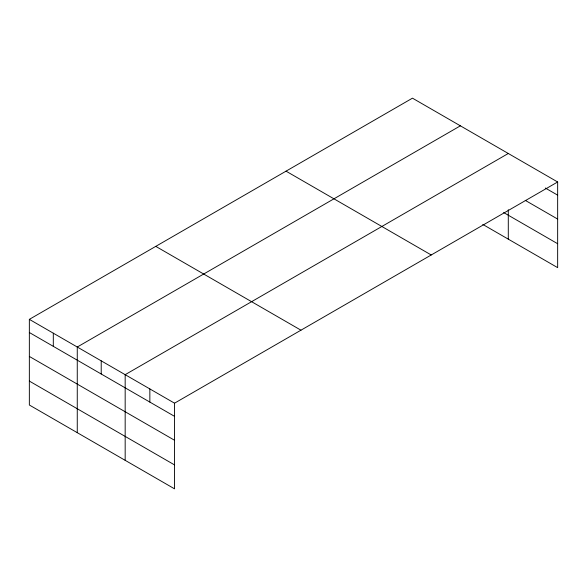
<?xml version="1.0" encoding="UTF-8"?>
<svg xmlns="http://www.w3.org/2000/svg" width="587" height="587" viewBox="0 0 587 587"><rect width="100%" height="100%" fill="white"/><g stroke="black" fill="none" stroke-linecap="round" stroke-linejoin="round"><path stroke-width="0.88" d="M29.35 319.357L174.537 403.181L174.537 488.832L29.35 405.015L29.35 319.357L412.463 98.168L557.65 181.985L557.65 267.643L482.785 224.425M460.377 125.831L77.264 347.02L77.264 432.67M508.291 153.486L125.17 374.675L125.17 460.333M174.537 403.181L557.65 181.985M545.308 188.023L557.65 195.148M525.255 200.365L557.65 219.068M503.653 212.545L557.65 243.722M286.038 171.162L431.225 254.978M155.775 246.364L300.962 330.188M29.35 332.513L174.537 416.337M29.35 356.441L174.537 440.257M29.35 381.088L174.537 464.911M508.291 209.742L508.291 239.144M149.854 388.924L149.854 402.088M101.213 360.851L101.213 374.007M53.307 333.189L53.307 346.345"/></g></svg>
